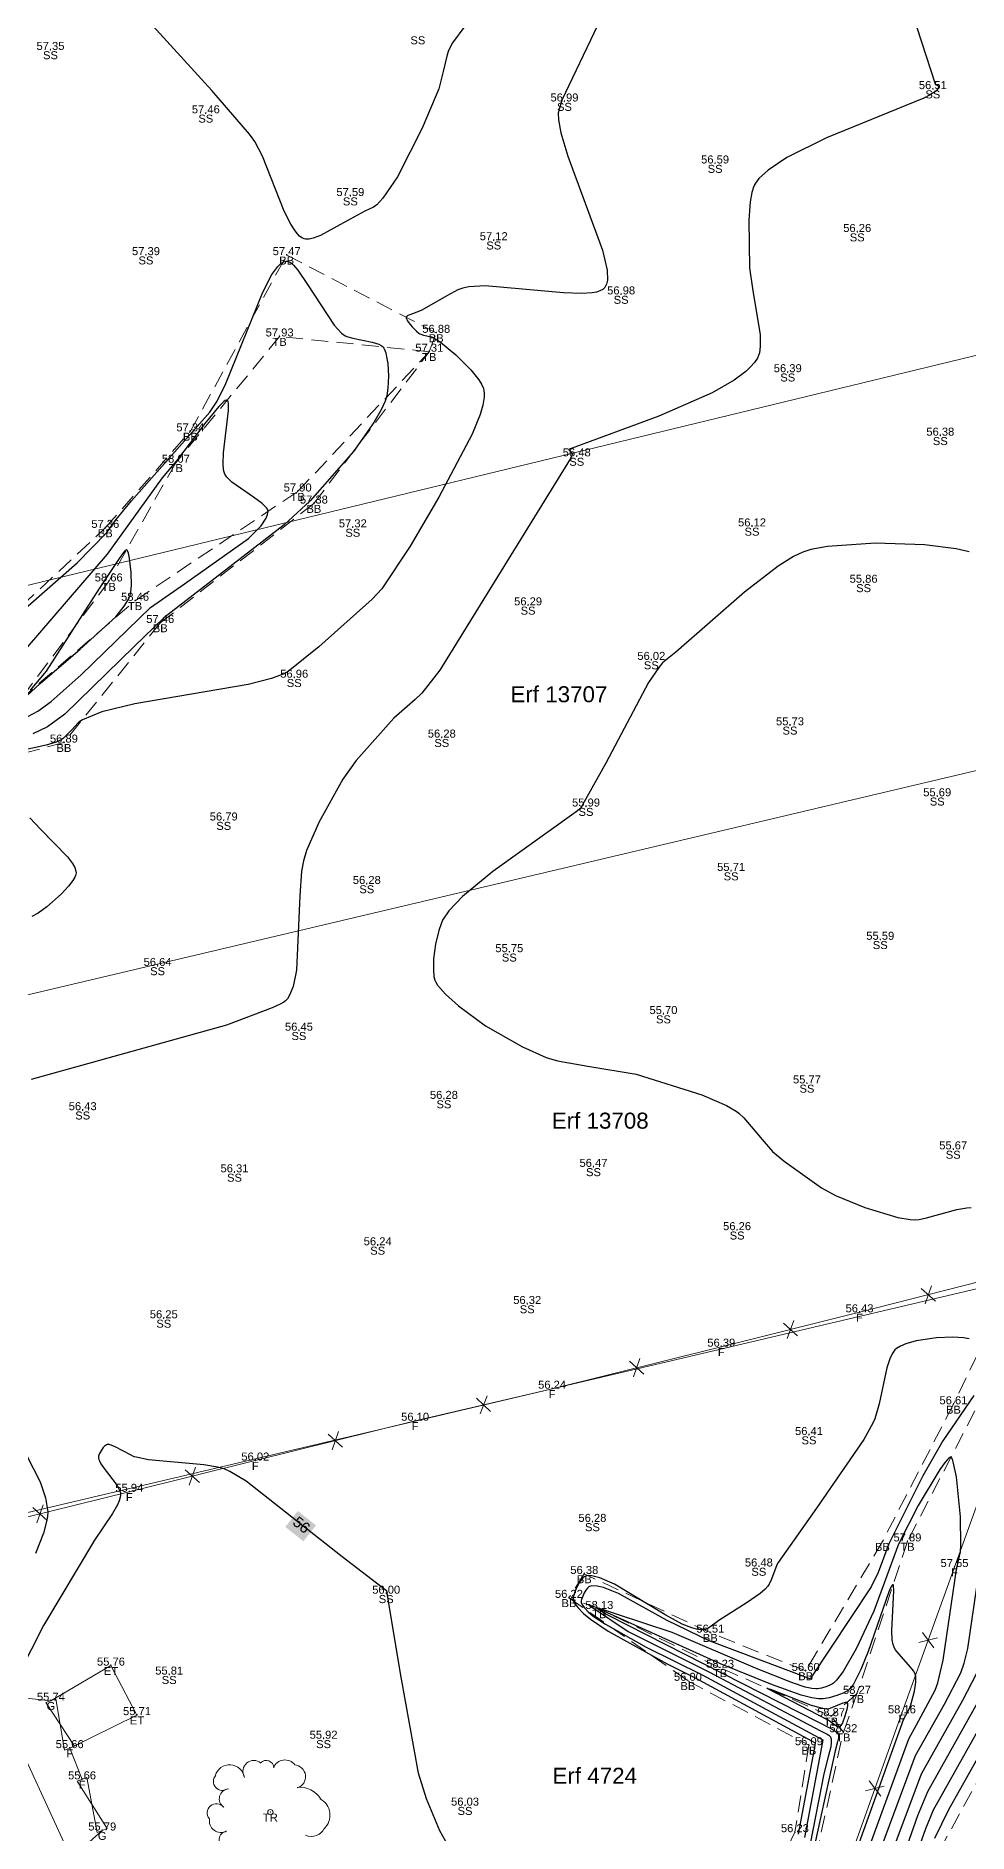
# Model space of a CAD drawing. Header units: metres. Extents: x -244 to 200, y -283 to 282.
# Drawn here: x -65.2 to 22.2, y -138.4 to 30 of the extents above; entities that cross this region are included whole.
import ezdxf
from ezdxf.enums import TextEntityAlignment as Align

# ---------------------------------------------------------------- set-up
doc = ezdxf.new("R2010")
doc.units = ezdxf.units.M
doc.linetypes.add('HIDDEN2', pattern=[4.7625, 3.175, -1.5875])
for name, color, linetype, lineweight in [('BANKS', 12, 'Continuous', 0), ('CONTOURS', 1, 'Continuous', 0), ('CONTOURS @ 1', 1, 'Continuous', 0), ('DESCRIPTIONS', 1, 'Continuous', 0), ('FENCES', 6, 'Continuous', 0), ('LEVELS', 1, 'Continuous', 0), ('POINTS', 1, 'Continuous', 0), ('ROADS', 5, 'Continuous', 0), ('TREES', 14, 'Continuous', 0)]:
    doc.layers.add(name, color=color, linetype=linetype, lineweight=lineweight)
doc.layers.add('CADASTRAL', color=7, linetype='Continuous')
doc.styles.add('Arial', font='arial.ttf', dxfattribs={"height": 1.68})

msp = doc.modelspace()

# ---------------------------------------------------------------- linework, layer by layer
at = {"layer": 'BANKS', "color": 9, "linetype": 'HIDDEN2', "lineweight": 0, "ltscale": 0.5}
for p, q in [((-50.73, -7.01), (-41.7, 9.5)), ((-41.7, 9.5), (-27.68, 2.22)), ((-28.33, 0.45), (-27.68, 2.22)), ((-39.15, -13.78), (-28.33, 0.45)), ((-58.7, -16.06), (-50.73, -7.01)), ((-39.15, -13.78), (-53.55, -24.97)), ((-75.25, -31.51), (-58.7, -16.06)), ((-53.55, -24.97), (-62.58, -36.18)), ((-62.58, -36.18), (-87.51, -42.8)), ((26.14, -87.14), (20.8, -98.19)), ((20.8, -98.19), (14.14, -111.05)), ((14.14, -111.05), (6.95, -123.18)), ((-13.8, -114.09), (-15.24, -116.33)), ((-1.99, -119.59), (-13.8, -114.09)), ((19.46, -140.06), (34.18, -113.18)), ((-15.24, -116.33), (-4.09, -124.1)), ((6.95, -123.18), (-1.99, -119.59)), ((-4.09, -124.1), (7.25, -130.14)), ((7.25, -130.14), (5.94, -138.29)), ((5.94, -138.29), (1.7, -147))]:
    msp.add_line(p, q, dxfattribs=at)
at = {"layer": 'BANKS', "color": 1, "linetype": 'HIDDEN2', "lineweight": 0, "ltscale": 0.5}
for p, q in [((-42.36, 1.88), (-52.09, -9.95)), ((-28.33, 0.45), (-42.36, 1.88)), ((-40.67, -12.65), (-28.33, 0.45)), ((-52.09, -9.95), (-58.38, -21.08)), ((-55.91, -22.89), (-40.67, -12.65)), ((-58.38, -21.08), (-66.72, -32.21)), ((-66.72, -32.21), (-55.91, -22.89)), ((22.82, -98.81), (16.49, -111.04)), ((16.49, -111.04), (11.76, -125.32)), ((-12.39, -117.37), (-15.24, -116.33)), ((-1.07, -122.88), (-12.39, -117.37)), ((9.33, -127.42), (-1.07, -122.88)), ((11.76, -125.32), (9.33, -127.42)), ((10.48, -128.92), (11.76, -125.32)), ((10.48, -128.92), (9.33, -127.42)), ((7.89, -140.62), (10.48, -128.92))]:
    msp.add_line(p, q, dxfattribs=at)
at = {"layer": 'CADASTRAL', "color": 1, "linetype": 'Continuous', "lineweight": 0}
for p, q in [((-111.91, -32.56), (96.52, 17.95)), ((75.51, -26.4), (-95.97, -66.89)), ((-75.75, -110.65), (49.6, -81.08)), ((-50.17, -166.19), (-75.75, -110.65))]:
    msp.add_line(p, q, dxfattribs=at)
at = {"layer": 'CONTOURS', "color": 6, "linetype": 'Continuous', "lineweight": -3, "flags": 128}
for points in [[(-9.21, 38.05), (-15.91, 24.01), (-15.92, 23.97), (-16.2, 23.08), (-16.25, 22.82), (-16.22, 22.19), (-16, 20.95), (-15.35, 18.76), (-12.09, 9.97), (-11.66, 8.1), (-11.64, 7.14), (-11.72, 6.77), (-11.88, 6.47), (-12.07, 6.29), (-12.34, 6.15), (-12.67, 6.04), (-13.06, 5.97), (-14.02, 5.91), (-15.76, 5.97), (-23.08, 6.62), (-24.63, 6.54), (-25.18, 6.42), (-25.64, 6.25), (-26.68, 5.7), (-29.02, 4.35), (-29.25, 4.25), (-30.16, 3.92), (-30.34, 3.83), (-30.42, 3.77), (-30.46, 3.74), (-30.48, 3.71), (-30.49, 3.68), (-30.49, 3.64), (-30.49, 3.59), (-30.47, 3.54), (-30.45, 3.49), (-30.39, 3.36), (-30.25, 3.15), (-29.94, 2.77), (-29.54, 2.36), (-29.32, 2.18), (-29.23, 2.13), (-29.13, 2.09), (-28.88, 2.01), (-28.11, 1.84), (-27.95, 1.78), (-27.86, 1.73), (-27.27, 1.33), (-25.85, 0.17), (-24.43, -1.24), (-23.69, -2.17), (-23.43, -2.6), (-23.26, -3), (-23.22, -3.18), (-23.19, -3.48), (-23.19, -3.82), (-23.31, -4.57), (-23.55, -5.42), (-24.31, -7.29), (-27.44, -13.18), (-30.12, -17.78), (-32.78, -21.76), (-33.68, -22.75), (-38.67, -27.22), (-41.56, -29.52), (-41.86, -29.7), (-43.12, -30.18), (-45.31, -30.75), (-55.93, -32.54), (-59.03, -33.3), (-60.85, -34.04), (-61, -34.14), (-61.24, -34.34), (-61.85, -34.97), (-62.62, -35.75), (-62.85, -35.92), (-63.32, -36.14), (-64.24, -36.43), (-68.37, -37.34)], [(16.1, 34.8), (19.08, 25.56), (19.47, 25.31), (19.22, 24.9), (18.56, 24.48), (18.02, 24.22), (8.9, 20.49), (5.17, 18.65), (3.43, 17.47), (2.57, 16.67), (2.26, 16.26), (2.15, 16.08), (2.06, 15.87), (1.9, 15.38), (1.74, 14.5), (1.62, 12.78), (1.69, 8.3), (1.98, 6.36), (2.67, 2.03), (2.69, 0.94), (2.61, 0.34), (2.53, 0.08), (2.43, -0.14), (2.15, -0.57), (1.78, -0.98), (1.34, -1.4), (0.24, -2.21), (-1.82, -3.39), (-6.81, -5.59), (-15.27, -8.7), (-14.9, -9.09), (-15.09, -9.55), (-15.33, -9.95), (-27.35, -29.39), (-29.04, -31.55), (-29.66, -32.14), (-31.67, -33.88), (-35.2, -37.87), (-36.44, -39.61), (-38.66, -43.61), (-39.84, -46.29), (-40.13, -47.26), (-40.3, -48.22), (-40.47, -50.53), (-40.79, -57.52), (-41.1, -59.04), (-41.42, -59.86), (-41.62, -60.19), (-41.67, -60.25), (-41.81, -60.38), (-41.98, -60.51), (-42.3, -60.7), (-43.05, -61.05), (-47.35, -62.65), (-65.65, -67.75)], [(-23.83, 32.53), (-26.15, 29.4), (-26.52, 28.69), (-26.67, 28.28), (-27.04, 26.72), (-27.44, 25.08), (-29, 21.4), (-31.32, 16.85), (-32.68, 14.85), (-33.24, 14.22), (-33.34, 14.15), (-33.57, 14), (-34.37, 13.61), (-35.74, 12.88), (-38.53, 11.35), (-39.21, 11.09), (-39.6, 11), (-39.93, 10.99), (-40.06, 11.02), (-40.28, 11.13), (-40.49, 11.29), (-40.7, 11.5), (-40.91, 11.77), (-41.32, 12.41), (-41.92, 13.62), (-43.98, 18.79), (-44.69, 20.16), (-45.17, 20.83), (-48.7, 24.93), (-55.85, 32.74)], [(-73.63, -30.08), (-61.34, -19.33), (-58.57, -16.49), (-57.69, -15.26), (-56.26, -13.51), (-48.91, -5.2), (-48.21, -4.19), (-47.4, -2.53), (-43.93, 6.04), (-43.08, 7.68), (-42.53, 8.44), (-42.27, 8.7), (-42, 8.88), (-41.75, 8.95), (-41.6, 8.94), (-41.43, 8.86), (-41.25, 8.74), (-41.06, 8.56), (-40.65, 8.09), (-39.74, 6.76), (-37.25, 2.95), (-36.55, 2.19), (-36.23, 1.95), (-35.98, 1.85), (-35.51, 1.71), (-33.67, 1.34), (-33.06, 1.16), (-32.83, 1.04), (-32.75, 0.97), (-32.67, 0.89), (-32.6, 0.79), (-32.54, 0.66), (-32.42, 0.35), (-32.33, -0.02), (-32.23, -0.66), (-32.16, -1.83), (-32.21, -2.96), (-32.32, -3.69), (-32.48, -4.18), (-32.81, -4.94), (-33.52, -6.19), (-35.45, -8.89), (-39.49, -13.52), (-41.94, -15.76), (-53.2, -24.49), (-56.01, -27.16), (-62.49, -33.52), (-64.13, -34.69), (-65.49, -35.37)], [(-66.07, -31.81), (-64.81, -30.64), (-61.07, -27.42), (-57.72, -24.38), (-56.93, -23.41), (-56.55, -22.8), (-56.38, -22.38), (-56.32, -22.06), (-56.26, -21.45), (-56.28, -20.25), (-56.43, -18.9), (-56.54, -18.42), (-56.62, -18.21), (-56.66, -18.15), (-56.71, -18.12), (-56.74, -18.12), (-56.78, -18.14), (-56.83, -18.18), (-56.89, -18.23), (-57.01, -18.38), (-57.41, -18.92), (-59.27, -21.74), (-64.25, -29.5), (-65.75, -31.28)], [(-65.76, -43.23), (-64.78, -44.29), (-62.24, -46.88), (-61.77, -47.5), (-61.56, -47.88), (-61.45, -48.22), (-61.44, -48.37), (-61.46, -48.5), (-61.5, -48.63), (-61.56, -48.78), (-61.74, -49.11), (-62.14, -49.63), (-62.83, -50.38), (-64.18, -51.57), (-64.99, -52.15), (-65.59, -52.48)], [(22.27, -92.06), (21.73, -91.96), (20.74, -91.89), (19.22, -91.96), (17.32, -92.25), (16.35, -92.52), (15.84, -92.73), (15.46, -92.96), (15.32, -93.09), (15.19, -93.26), (15.07, -93.46), (14.85, -93.92), (14.57, -94.78), (13.83, -98.16), (13.44, -99.56), (13.26, -99.96), (12.39, -101.49), (7.95, -107.92), (4.36, -113.03), (4.25, -113.25), (3.74, -114.58), (3.52, -115.04), (3.39, -115.24), (3.15, -115.5), (2.67, -115.91), (1.47, -116.77), (-1.2, -118.45), (-2.02, -119.08), (-2.27, -119.24), (-2.45, -119.31), (-2.55, -119.33), (-2.9, -119.33), (-3.29, -119.26), (-3.71, -119.15), (-4.63, -118.78), (-6.16, -117.96), (-10.97, -115.06), (-12.33, -114.44), (-13.09, -114.26), (-13.42, -114.25), (-13.7, -114.31), (-13.76, -114.33), (-13.82, -114.37), (-13.88, -114.42), (-14, -114.56), (-14.21, -114.84), (-14.46, -115.28), (-14.68, -115.75), (-14.79, -116.08), (-14.83, -116.26), (-14.84, -116.42), (-14.83, -116.48), (-14.74, -116.73), (-14.6, -116.98), (-14.4, -117.24), (-13.89, -117.78), (-13.22, -118.33), (-11.57, -119.45), (-6.04, -122.52), (-3.42, -123.83), (7.84, -129.92), (7.8, -130.15), (6.25, -138.46)], [(22.72, -97.37), (19.82, -101.61), (17.92, -104.89), (14.74, -111.26), (13.75, -113.96), (13.09, -115.3), (7.37, -123.92), (7.29, -123.9), (-2.09, -120.37), (-6.04, -118.46), (-10.59, -115.93), (-12, -115.36), (-12.6, -115.22), (-13.09, -115.2), (-13.3, -115.25), (-13.34, -115.27), (-13.38, -115.29), (-13.42, -115.33), (-13.51, -115.43), (-13.65, -115.62), (-13.83, -115.92), (-13.98, -116.25), (-14.05, -116.47), (-14.08, -116.6), (-14.09, -116.71), (-14.08, -116.75), (-14.02, -116.92), (-13.92, -117.1), (-13.79, -117.28), (-13.43, -117.65), (-12.97, -118.03), (-11.82, -118.81), (-7.99, -120.94), (-2.74, -123.55), (8.57, -129.64), (8.54, -129.81), (6.85, -138.78)], [(-66.08, -102.97), (-64.82, -105.45), (-64.3, -106.95), (-64.1, -108.28), (-64.13, -108.69), (-64.2, -109.17), (-64.49, -110.26), (-65.23, -112.16)], [(21.13, -113.44), (21.14, -113.39), (21.46, -112.01), (21.5, -111.43), (21.46, -108.75), (21.08, -105), (20.79, -103.58), (20.7, -103.32), (20.63, -103.21), (20.6, -103.18), (20.57, -103.16), (20.5, -103.16), (20.42, -103.2), (20.33, -103.26), (20.24, -103.35), (20.02, -103.6), (19.51, -104.3), (17.48, -107.67), (15.65, -111.29), (13.34, -117.57), (11.69, -121.12), (10.47, -123.24), (9.85, -124.05), (9.55, -124.33), (9.46, -124.4), (9.28, -124.49), (8.92, -124.64), (8.43, -124.78), (8.07, -124.84), (7.89, -124.86), (7.53, -124.83), (6.9, -124.69), (5.7, -124.3), (2.25, -122.92), (-5.57, -119.57), (-13.33, -117.03), (-13.22, -117.1), (-9.7, -119.49), (-2.06, -123.28), (8.34, -128.78), (8.96, -129.09), (9.13, -129.2), (9.23, -129.28), (9.28, -129.34), (9.29, -129.37), (9.32, -129.45), (9.34, -129.54), (9.35, -129.65), (9.35, -129.89), (9.3, -130.3), (9.07, -131.22), (8.65, -132.83), (7.38, -139.37)], [(12.1, -141.95), (16.62, -129.55), (17.33, -128.22), (19.1, -124.99), (19.34, -124.3), (19.84, -122.17), (21.13, -113.44)], [(14, -139.86), (17.25, -131.1), (19.96, -126.29), (21.48, -123.35), (21.81, -122.45), (22.14, -121.06), (23.18, -114.02)], [(29.69, -119.58), (20.33, -136.21), (19.03, -138.87)], [(15.15, -139.91), (17.8, -132.81), (21.68, -125.92), (23.86, -121.7)], [(26.62, -122.49), (18.91, -136.22), (18.18, -137.97), (16.66, -142.3)], [(9.05, -127.79), (8.86, -127.69), (3.39, -124.86), (3.31, -124.8), (3.34, -124.79), (3.4, -124.81), (3.65, -124.9), (7.47, -126.4), (8.53, -126.68), (8.94, -126.72), (9, -126.72), (9.15, -126.69), (9.41, -126.61), (10.46, -126.18), (10.67, -126.11), (10.77, -126.1), (10.81, -126.11), (10.83, -126.12), (10.85, -126.16), (10.87, -126.21), (10.87, -126.27), (10.86, -126.44), (10.81, -126.78), (10.63, -127.43), (10.39, -128.03), (10.24, -128.29), (10.14, -128.4), (10.1, -128.42), (10.07, -128.43), (10.04, -128.43), (10.01, -128.42), (9.98, -128.41), (9.9, -128.37), (9.76, -128.29), (9.16, -127.86), (9.05, -127.79)]]:
    msp.add_lwpolyline(points, dxfattribs=at)
at = {"layer": 'CONTOURS', "color": 1, "linetype": 'Continuous', "lineweight": -3, "flags": 128}
for points in [[(-65.95, -33.74), (-65.02, -33.24), (-63.76, -32.33), (-60.96, -29.84), (-54.45, -23.53), (-51.27, -21.3), (-45.29, -17.04), (-44.1, -15.86), (-43.62, -15.15), (-43.49, -14.82), (-43.44, -14.52), (-43.46, -14.41), (-43.51, -14.29), (-43.59, -14.17), (-43.71, -14.04), (-44, -13.77), (-44.81, -13.18), (-46.85, -11.77), (-47.31, -11.32), (-47.49, -11.04), (-47.56, -10.84), (-47.61, -10.61), (-47.66, -10.04), (-47.62, -9.02), (-47.16, -5.06), (-47.15, -4.38), (-47.17, -4.24), (-47.21, -4.14), (-47.26, -4.09), (-47.34, -4.08), (-47.45, -4.12), (-47.58, -4.21), (-47.72, -4.33), (-48.06, -4.67), (-49.37, -6.28), (-52.04, -9.77), (-53.36, -11.37), (-58.54, -18.53), (-67.37, -28.79)], [(22.27, -18.31), (21.07, -18.03), (18.08, -17.66), (13.51, -17.49), (9, -17.8), (7.43, -18.09), (6.69, -18.33), (5.82, -18.75), (4.38, -19.64), (1.23, -22.09), (-5.23, -27.7), (-6.46, -28.71), (-6.83, -29.15), (-7.78, -30.56), (-11.77, -38.1), (-13.97, -42.02), (-14.13, -42.34), (-14.56, -42.68), (-22.39, -48.25), (-25.22, -50.6), (-26.49, -51.96), (-27.08, -52.83), (-27.23, -53.16), (-27.45, -53.78), (-27.75, -55.06), (-27.93, -56.44), (-27.95, -57.45), (-27.89, -58.09), (-27.8, -58.43), (-27.74, -58.58), (-27.55, -58.9), (-27.29, -59.24), (-26.8, -59.77), (-25.6, -60.84), (-23.07, -62.71), (-19.59, -64.69), (-17.38, -65.7), (-16.32, -66.01), (-13.46, -66.5), (-8.95, -67.24), (-2.79, -69.19), (-0.46, -70.2), (0.43, -70.71), (0.7, -70.92), (1.14, -71.34), (2.86, -73.37), (3.85, -74.49), (4.94, -75.41), (8.44, -77.89), (9.75, -78.62), (12.49, -79.74), (15.59, -80.67), (16.74, -80.87), (17.17, -80.89), (17.58, -80.86), (18.27, -80.73), (21.13, -79.94), (22.06, -79.77), (22.46, -79.75)], [(-26.78, -139.17), (-27.33, -138.16), (-28.6, -135.16), (-29.34, -132.76), (-30.98, -123.77), (-32.29, -115.93), (-32.26, -115.91), (-32.32, -115.69), (-32.35, -115.67), (-36.5, -112.49), (-45.5, -105.39), (-47.02, -104.48), (-47.57, -104.24), (-48.17, -104.07), (-49.45, -103.86), (-54.65, -103.38), (-55.81, -103.16), (-56, -103.1), (-56.35, -102.94), (-57.78, -102.17), (-58.14, -102.02), (-58.34, -101.97), (-58.52, -101.96), (-58.59, -101.98), (-58.62, -101.99), (-58.66, -102.01), (-58.69, -102.04), (-58.77, -102.11), (-58.9, -102.25), (-59.06, -102.48), (-59.23, -102.79), (-59.3, -102.96), (-59.33, -103.06), (-59.34, -103.14), (-59.33, -103.25), (-59.3, -103.37), (-59.25, -103.5), (-59.11, -103.77), (-58.81, -104.22), (-57.6, -105.81), (-57.37, -106.23), (-57.29, -106.48), (-57.27, -106.59), (-57.28, -106.74), (-57.31, -106.89), (-57.41, -107.23), (-57.57, -107.6), (-58.03, -108.41), (-59.71, -110.92), (-64.5, -118.91), (-66.78, -123.42)], [(8.66, -148.52), (16.14, -127.68), (16.51, -127.03), (16.72, -126.63), (16.81, -126.36), (17.15, -125.06), (17.27, -124.24), (17.28, -123.88), (17.27, -123.68), (17.22, -123.49), (17.17, -123.39), (17.05, -123.18), (16.79, -122.83), (15.7, -121.62), (15.35, -121.17), (15.23, -120.96), (15.14, -120.69), (15.07, -120.25), (15.04, -119.42), (15.21, -115.63), (15.19, -115.2), (15.17, -115.13), (15.14, -115.1), (15.09, -115.12), (15.02, -115.2), (14.94, -115.34), (14.75, -115.76), (12.8, -121.35), (12.12, -123.05), (11.42, -124.42), (11.2, -124.75), (11.04, -124.93), (10.92, -125.02), (10.76, -125.12), (10.47, -125.27), (9.88, -125.49), (9.14, -125.7), (8.59, -125.78), (8.14, -125.78), (7.54, -125.69), (6.52, -125.44), (3.83, -124.47), (-1.02, -122.52), (-12.58, -117.3), (-11.9, -117.77), (-11.56, -117.94), (8.09, -127.95), (9.43, -128.64), (9.8, -128.87), (9.94, -128.98), (10, -129.05), (10.02, -129.09), (10.03, -129.12), (10.04, -129.16), (10.04, -129.2), (10.04, -129.29), (10.02, -129.45), (9.93, -129.81), (9.72, -130.67), (7.43, -141.09)], [(24.62, -123.36), (18.36, -134.52), (17.43, -136.76), (15.04, -143.59)]]:
    msp.add_lwpolyline(points, dxfattribs=at)
at = {"layer": 'CONTOURS', "color": 18, "linetype": 'Continuous', "lineweight": 0, "true_color": 0x000000}
msp.add_solid([(-40.65, -108.19), (-41.83, -109.68), (-38.95, -109.54), (-40.13, -111.03)], dxfattribs=at)
at = {"layer": 'FENCES', "color": 4, "linetype": 'Continuous', "lineweight": 0}
for p, q in [((12, -89.57), (24.87, -86.29)), ((19.11, -88.54), (17.77, -87.33)), ((18.74, -87.08), (18.14, -88.78)), ((-0.96, -92.79), (12, -89.57)), ((6.19, -91.79), (4.86, -90.58)), ((5.83, -90.33), (5.22, -92.03)), ((-16.82, -96.73), (-0.96, -92.79)), ((-8.22, -95.37), (-9.55, -94.15)), ((-8.58, -93.91), (-9.19, -95.61)), ((-29.66, -99.73), (-16.82, -96.73)), ((-22.58, -98.85), (-23.9, -97.61)), ((-22.92, -97.39), (-23.56, -99.07)), ((-44.64, -103.46), (-29.66, -99.73)), ((-36.48, -102.2), (-37.82, -100.99)), ((-36.85, -100.75), (-37.45, -102.45)), ((25.52, -100.66), (20.9, -113.44)), ((-56.45, -106.39), (-44.64, -103.46)), ((-49.88, -105.53), (-51.21, -104.32)), ((-50.24, -104.08), (-50.85, -105.77)), ((-73.18, -110.53), (-56.45, -106.39)), ((-64.51, -107.61), (-65.12, -109.31)), ((-64.15, -109.07), (-65.48, -107.85)), ((20.9, -113.44), (15.97, -127.15)), ((17.9, -119.57), (18.97, -121.02)), ((19.31, -120.08), (17.56, -120.51)), ((-63.8, -125.97), (-69.98, -125.32)), ((-64.27, -126.15), (-63.34, -125.78)), ((-61.58, -130.23), (-64.27, -126.15)), ((-63.34, -125.78), (-62.51, -130.6)), ((15.97, -127.15), (10.92, -141.23)), ((-62.51, -130.6), (-61.58, -130.23)), ((-62.04, -130.41), (-60.88, -133.34)), ((-61.35, -133.52), (-60.42, -133.15)), ((-58.52, -137.95), (-61.35, -133.52)), ((-60.42, -133.15), (-59.45, -138.32)), ((14.32, -133.97), (12.57, -134.41)), ((12.91, -133.47), (13.98, -134.91)), ((-59.45, -138.32), (-58.52, -137.95)), ((-58.99, -138.13), (-64.49, -143.03))]:
    msp.add_line(p, q, dxfattribs=at)
at = {"layer": 'POINTS', "color": 1, "linetype": 'Continuous', "lineweight": 0}
for p in [(-63.84, 28.73), (-15.66, 23.9), (18.87, 25.06), (-49.28, 22.79), (-1.54, 18.09), (-35.73, 15.04), (-22.29, 10.9), (11.78, 11.67), (-54.89, 9.5), (-41.7, 9.5), (-10.35, 5.82), (-42.36, 1.88), (-27.68, 2.22), (-28.33, 0.45), (5.27, -1.47), (-50.73, -7.01), (19.57, -7.42), (-52.09, -9.95), (-14.51, -9.36), (-40.67, -12.65), (-39.15, -13.78), (-58.7, -16.06), (-35.5, -16.01), (1.92, -15.92), (-58.38, -21.08), (12.38, -21.2), (-55.91, -22.89), (-19.07, -23.32), (-53.55, -24.97), (-7.52, -28.43), (-40.99, -30.1), (5.48, -34.56), (-62.58, -36.18), (-27.16, -35.71), (19.28, -41.21), (-47.6, -43.48), (-13.64, -42.17), (-0.04, -48.21), (-34.19, -49.43), (13.94, -54.66), (-53.8, -57.11), (-20.83, -55.82), (-6.38, -61.62), (-40.55, -63.18), (7.07, -68.12), (-60.82, -70.63), (-26.96, -69.57), (20.78, -74.3), (-46.59, -76.45), (-12.94, -75.94), (0.52, -81.87), (-33.17, -83.29), (-19.15, -88.79), (-53.22, -90.13), (12, -89.57), (-0.96, -92.79), (-16.82, -96.73), (20.8, -98.19), (-29.66, -99.73), (7.26, -101.07), (-44.64, -103.46), (-56.45, -106.39), (-13.04, -109.21), (14.14, -111.05), (16.49, -111.04), (-13.8, -114.09), (2.56, -113.39), (20.9, -113.44), (-32.37, -115.94), (-15.24, -116.33), (-12.39, -117.37), (-1.99, -119.59), (-58.17, -122.68), (-1.07, -122.88), (-52.71, -123.52), (-4.09, -124.1), (6.95, -123.18), (-63.8, -125.97), (11.76, -125.32), (-55.73, -127.32), (9.33, -127.42), (15.97, -127.15), (-38.24, -129.53), (10.48, -128.92), (-62.04, -130.41), (7.25, -130.14), (-60.88, -133.34), (-43.23, -136.41), (-24.98, -135.8), (-58.99, -138.13), (5.94, -138.29)]:
    msp.add_point(p, dxfattribs=at)
at = {"layer": 'ROADS', "color": 9, "linetype": 'Continuous', "lineweight": 0}
for p, q in [((-63.8, -125.97), (-58.17, -122.68)), ((-58.17, -122.68), (-55.73, -127.32)), ((-55.73, -127.32), (-62.04, -130.41))]:
    msp.add_line(p, q, dxfattribs=at)
at = {"layer": 'TREES', "color": 3, "linetype": 'Continuous', "lineweight": 0}
msp.add_circle((-43.23, -136.41), 0.25, dxfattribs=at)
for centre, radius, start, end in [((-47.72, -133.53), 0.846, 138.2563, 305.4538), ((-47.05, -133.39), 1.41, 8.8098, 163.5621), ((-44.78, -132.59), 1.02, 50.0988, 209.3211), ((-43.62, -132.29), 0.727, 2.5144, 136.3735), ((-41.86, -132.71), 1.19, 38.7034, 156.0958), ((-41.03, -133.09), 1.1, 287.2998, 86.6061), ((-47.09, -135.16), 0.925, 93.9554, 236.7311), ((-40.45, -136.29), 2.22, 29.2002, 97.1317), ((-48.28, -136.49), 0.862, 39.7102, 219.2347), ((-39.4, -136.7), 1.76, 313.3697, 60.9112), ((-47.87, -137.24), 1.08, 167.4392, 299.7281), ((-39.37, -137.36), 1.33, 245.4785, 333.9375), ((-47.24, -138.98), 0.783, 97.0697, 257.1086)]:
    msp.add_arc(centre, radius, start, end, dxfattribs=at)

# ---------------------------------------------------------------- texts
at = {"layer": 'CADASTRAL', "color": 1, "linetype": 'Continuous', "lineweight": 0, "style": 'Arial'}
for s, p in [('Erf 13707', (-16.18, -31.65)), ('Erf 13708', (-12.31, -71.61)), ('Erf 4724', (-12.82, -133))]:
    msp.add_text(s, height=1.5, dxfattribs=at).set_placement(p, align=Align.MIDDLE_CENTER)
at = {"layer": 'CONTOURS @ 1', "color": 1, "linetype": 'Continuous', "lineweight": 0, "style": 'Arial'}
msp.add_text('56', height=1, rotation=321.6976, dxfattribs=at).set_placement((-40.3, -109.49), align=Align.MIDDLE_CENTER)
at = {"layer": 'DESCRIPTIONS', "color": 9, "linetype": 'Continuous', "lineweight": -3, "style": 'Arial'}
for s, p in [('SS', (-29.4, 30.01)), ('SS', (-63.84, 28.61)), ('SS', (-15.66, 23.77)), ('SS', (18.87, 24.94)), ('SS', (-49.28, 22.67)), ('SS', (-1.54, 17.96)), ('SS', (-35.73, 14.91)), ('SS', (-22.29, 10.78)), ('SS', (11.78, 11.54)), ('SS', (-54.89, 9.38)), ('BB', (-41.7, 9.37)), ('SS', (-10.35, 5.69)), ('TB', (-42.36, 1.75)), ('BB', (-27.68, 2.09)), ('TB', (-28.33, 0.33)), ('SS', (5.27, -1.59)), ('BB', (-50.73, -7.14)), ('SS', (19.57, -7.55)), ('TB', (-52.09, -10.08)), ('SS', (-14.51, -9.49)), ('TB', (-40.67, -12.78)), ('BB', (-39.15, -13.9)), ('BB', (-58.7, -16.18)), ('SS', (-35.5, -16.14)), ('SS', (1.92, -16.04)), ('TB', (-58.38, -21.21)), ('SS', (12.38, -21.33)), ('TB', (-55.91, -23.01)), ('SS', (-19.07, -23.44)), ('BB', (-53.55, -25.09)), ('SS', (-7.52, -28.56)), ('SS', (-40.99, -30.22)), ('SS', (5.48, -34.68)), ('BB', (-62.58, -36.31)), ('SS', (-27.16, -35.84)), ('SS', (19.28, -41.33)), ('SS', (-47.6, -43.61)), ('SS', (-13.64, -42.3)), ('SS', (-0.04, -48.34)), ('SS', (-34.19, -49.55)), ('SS', (13.94, -54.78)), ('SS', (-53.8, -57.23)), ('SS', (-20.83, -55.95)), ('SS', (-6.38, -61.74)), ('SS', (-40.55, -63.3)), ('SS', (7.07, -68.24)), ('SS', (-26.96, -69.7)), ('SS', (-60.82, -70.75)), ('SS', (20.78, -74.43)), ('SS', (-46.59, -76.58)), ('SS', (-12.94, -76.06)), ('SS', (0.52, -82)), ('SS', (-33.17, -83.42)), ('SS', (-19.15, -88.91)), ('SS', (-53.22, -90.26)), ('F', (12, -89.7)), ('F', (-0.96, -92.92)), ('F', (-16.82, -96.85)), ('BB', (20.8, -98.32)), ('F', (-29.66, -99.85)), ('SS', (7.26, -101.19)), ('F', (-44.64, -103.59)), ('F', (-56.45, -106.51)), ('SS', (-13.04, -109.33)), ('BB', (14.14, -111.18)), ('TB', (16.49, -111.17)), ('BB', (-13.8, -114.21)), ('SS', (2.56, -113.51)), ('F', (20.9, -113.57)), ('SS', (-32.37, -116.07)), ('BB', (-15.24, -116.45)), ('TB', (-12.39, -117.49)), ('BB', (-1.99, -119.71)), ('ET', (-58.17, -122.81)), ('SS', (-52.71, -123.65)), ('BB', (-4.09, -124.22)), ('TB', (-1.07, -123.01)), ('BB', (6.95, -123.3)), ('G', (-63.8, -126.09)), ('TB', (11.76, -125.44)), ('ET', (-55.73, -127.44)), ('TB', (9.33, -127.55)), ('F', (15.97, -127.27)), ('SS', (-38.24, -129.66)), ('TB', (10.48, -129.04)), ('F', (-62.04, -130.54)), ('BB', (7.25, -130.27)), ('F', (-60.88, -133.46)), ('SS', (-24.98, -135.92)), ('TR', (-43.23, -136.54)), ('G', (-58.99, -138.26))]:
    msp.add_text(s, height=0.75, dxfattribs=at).set_placement(p, align=Align.TOP_CENTER)
at = {"layer": 'LEVELS', "color": 6, "linetype": 'Continuous', "lineweight": -3, "style": 'Arial'}
for s, p in [('57.35', (-63.84, 28.73)), ('56.51', (18.87, 25.06)), ('56.99', (-15.66, 23.9)), ('57.46', (-49.28, 22.79)), ('56.59', (-1.54, 18.09)), ('57.59', (-35.73, 15.04)), ('56.26', (11.78, 11.67)), ('57.39', (-54.89, 9.5)), ('57.47', (-41.7, 9.5)), ('57.12', (-22.29, 10.9)), ('56.98', (-10.35, 5.82)), ('57.93', (-42.36, 1.88)), ('56.88', (-27.68, 2.22)), ('57.31', (-28.33, 0.45)), ('56.39', (5.27, -1.47)), ('57.34', (-50.73, -7.01)), ('56.38', (19.57, -7.42)), ('58.07', (-52.09, -9.95)), ('56.48', (-14.51, -9.36)), ('57.90', (-40.67, -12.65)), ('57.38', (-39.15, -13.78)), ('56.12', (1.92, -15.92)), ('57.36', (-58.7, -16.06)), ('57.32', (-35.5, -16.01)), ('58.66', (-58.38, -21.08)), ('55.86', (12.38, -21.2)), ('58.46', (-55.91, -22.89)), ('56.29', (-19.07, -23.32)), ('57.46', (-53.55, -24.97)), ('56.02', (-7.52, -28.43)), ('56.96', (-40.99, -30.1)), ('56.28', (-27.16, -35.71)), ('55.73', (5.48, -34.56)), ('56.89', (-62.58, -36.18)), ('55.99', (-13.64, -42.17)), ('55.69', (19.28, -41.21)), ('56.79', (-47.6, -43.48)), ('56.28', (-34.19, -49.43)), ('55.71', (-0.04, -48.21)), ('55.75', (-20.83, -55.82)), ('55.59', (13.94, -54.66)), ('56.64', (-53.8, -57.11)), ('55.70', (-6.38, -61.62)), ('56.45', (-40.55, -63.18)), ('56.28', (-26.96, -69.57)), ('55.77', (7.07, -68.12)), ('56.43', (-60.82, -70.63)), ('55.67', (20.78, -74.3)), ('56.31', (-46.59, -76.45)), ('56.47', (-12.94, -75.94)), ('56.26', (0.52, -81.87)), ('56.24', (-33.17, -83.29)), ('56.32', (-19.15, -88.79)), ('56.43', (12, -89.57)), ('56.25', (-53.22, -90.13)), ('56.39', (-0.96, -92.79)), ('56.24', (-16.82, -96.73)), ('56.61', (20.8, -98.19)), ('56.10', (-29.66, -99.73)), ('56.41', (7.26, -101.07)), ('56.02', (-44.64, -103.46)), ('55.94', (-56.45, -106.39)), ('56.28', (-13.04, -109.21)), ('57.89', (16.49, -111.04)), ('56.48', (2.56, -113.39)), ('57.55', (20.9, -113.44)), ('56.38', (-13.8, -114.09)), ('56.00', (-32.37, -115.94)), ('56.22', (-15.24, -116.33)), ('58.13', (-12.39, -117.37)), ('56.51', (-1.99, -119.59)), ('55.76', (-58.17, -122.68)), ('55.81', (-52.71, -123.52)), ('58.23', (-1.07, -122.88)), ('56.60', (6.95, -123.18)), ('56.00', (-4.09, -124.1)), ('58.27', (11.76, -125.32)), ('55.74', (-63.8, -125.97)), ('55.71', (-55.73, -127.32)), ('58.87', (9.33, -127.42)), ('58.16', (15.97, -127.15)), ('55.66', (-62.04, -130.41)), ('55.92', (-38.24, -129.53)), ('56.09', (7.25, -130.14)), ('58.32', (10.48, -128.92)), ('55.66', (-60.88, -133.34)), ('56.03', (-24.98, -135.8)), ('55.79', (-58.99, -138.13)), ('56.23', (5.94, -138.29))]:
    msp.add_text(s, height=0.75, dxfattribs=at).set_placement(p, align=Align.CENTER)

doc.saveas('drawing.dxf')
